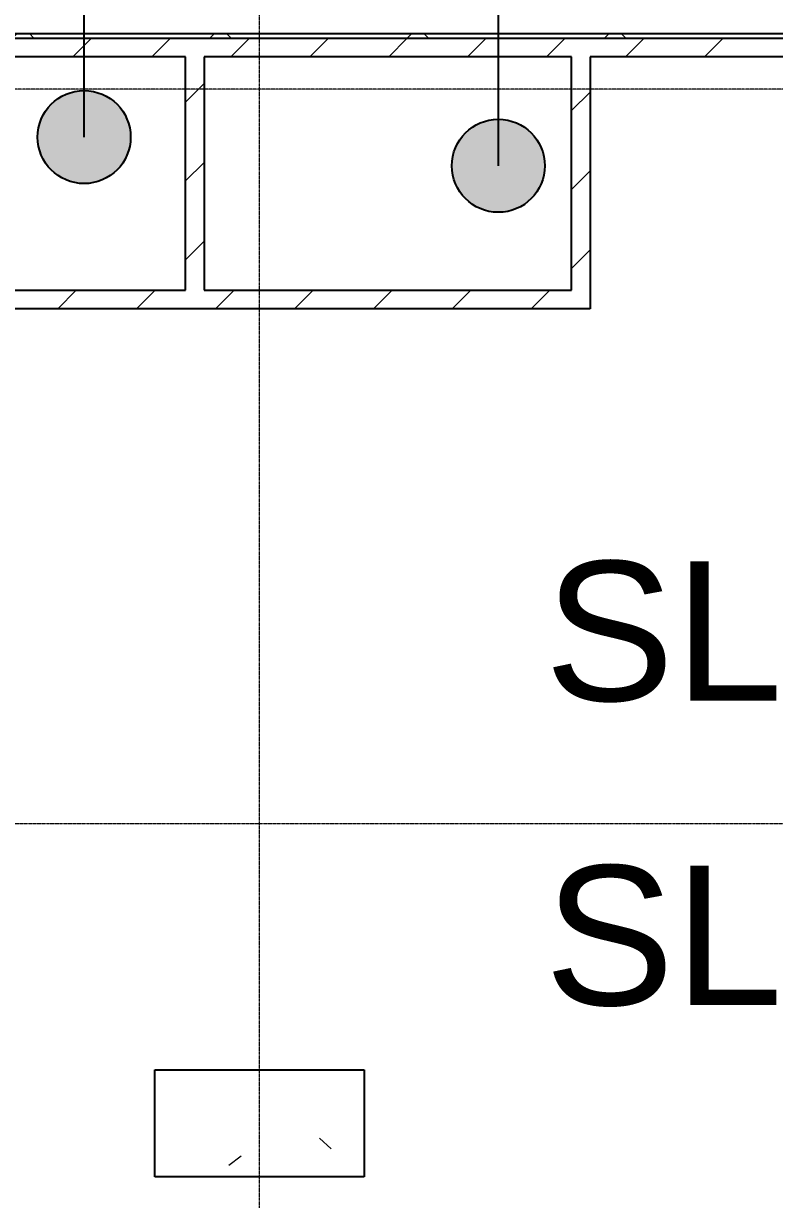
# Model space of a CAD drawing. Header units: millimetres. Extents: x -962357 to -591933, y -35273 to 59420.
# Drawn here: x -678817 to -670744, y -8359 to 4287 of the extents above; entities that cross this region are included whole.
import ezdxf

# ---------------------------------------------------------------- set-up
doc = ezdxf.new("R2010")
doc.units = ezdxf.units.MM
doc.linetypes.add('DPA_Grid _ Level 100', pattern=[10, 5.5, -1.6, 1.3, -1.6])
for name, color, linetype, lineweight in [('A-COLS', 5, 'Continuous', 25), ('A-COLS-E', 1, 'Continuous', 9), ('A-GLAZ-CURT', 2, 'Continuous', 9), ('A-ROOM-IDEN', 3, 'Continuous', 25), ('A-WALL', 5, 'Continuous', 9), ('A-WALL-FNSH', 2, 'Continuous', 9), ('A-WALL-PATT', 1, 'Continuous', 9), ('G-ANNO-TEXT', 3, 'Continuous', 9), ('S-GRID', 251, 'Continuous', 9)]:
    doc.layers.add(name, color=color, linetype=linetype, lineweight=lineweight)
doc.layers.add('A11_ALU.SOLID SHEET', color=2, linetype='Continuous')
doc.styles.add('Arial_1', font='arial.ttf', dxfattribs={"height": 1500})
pattern_1 = [(45, (2.4, 1), (-424.26407, 424.26407), [])]

# ---------------------------------------------------------------- blocks, each defined once
blk = doc.blocks.new('PPLS-PP19_Custom Tile Pattern - Custom Tile Pattern-V70-4130-01 MULTI-PURPOSE LEVEL - REFLECTED CEILING PLAN')
at = {"layer": 'A-GLAZ-CURT'}
for p, q in [((-300, 0), (300, 0)), ((300, 0), (-300, 0)), ((-134, 0), (-140, 0)), ((230, 0), (300, 0)), ((-300, -50), (300, -50)), ((300, -50), (-300, -50))]:
    blk.add_line(p, q, dxfattribs=at)
at = {"layer": 'A-GLAZ-CURT', "flags": 128}
for points in [[(-300, 0), (-292, 0), (-283, 0), (-275, 0), (-267, 0), (-259, 0), (-252, 0), (-244, 0), (-237, 0), (-229, 0), (-222, 0), (-215, 0), (-208, 0), (-201, 0), (-194, 0), (-188, 0), (-181, 0)], [(-190, 0), (-196, 0), (-203, 0), (-209, 0), (-216, 0), (-223, 0), (-230, 0), (-237, 0), (-244, 0), (-252, 0), (-260, 0), (-268, 0), (-275, 0), (-284, 0), (-292, 0), (-300, 0)], [(-149, 0), (-142, 0), (-133, 0), (-126, 0)]]:
    blk.add_lwpolyline(points, dxfattribs=at)
at = {"layer": 'A-GLAZ-CURT'}
for points, knots in [([(-300, 0), (-285, 0), (-237, 0), (-176, 0), (-138, 0), (-125, 0)], [-5323.127839, -5323.127839, -5323.127839, -5323.127839, -4502.809032, -2700.551212, -1108.984966, -1108.984966, -1108.984966, -1108.984966]), ([(-159, 0), (-160, 0), (-163, 0), (-174, 0), (-186, 0), (-210, 0), (-232, 0), (-249, 0), (-254, 0), (-254, 0)], [-2257.973564, -2257.973564, -2257.973564, -2257.973564, -2237.412286, -2029.680487, -1755.085331, -1400.429864, -858.079193, -543.655514, -531.287897, -531.287897, -531.287897, -531.287897]), ([(-143, 0), (-145, 0), (-150, 0), (-162, 0), (-178, 0), (-199, 0), (-215, 0), (-225, 0), (-227, 0)], [-2390.191866, -2390.191866, -2390.191866, -2390.191866, -2308.929706, -2113.765672, -1763.376603, -1422.553702, -978.033455, -910.549282, -910.549282, -910.549282, -910.549282]), ([(-128, 0), (-131, 0), (-137, 0), (-144, 0), (-147, 0)], [-5691.037617, -5691.037617, -5691.037617, -5691.037617, -5508.838257, -5319.88299, -5319.88299, -5319.88299, -5319.88299]), ([(-66, 0), (-70, 0), (-84, 0), (-111, 0), (-129, 0), (-142, 0), (-144, 0)], [-7788.403577, -7788.403577, -7788.403577, -7788.403577, -7508.296369, -7004.680444, -6449.282163, -6393.465623, -6393.465623, -6393.465623, -6393.465623]), ([(-118, 0), (-119, 0), (-122, 0), (-125, 0), (-127, 0), (-127, 0)], [-164.249813, -164.249813, -164.249813, -164.249813, -98.539552, -24.539552, 0, 0, 0, 0]), ([(-126, 0), (-125, 0), (-120, 0), (-107, 0), (-90, 0), (-75, 0), (-68, 0), (-65, 0), (-64, 0)], [-4082.700899, -4082.700899, -4082.700899, -4082.700899, -4054.690705, -3793.097032, -3402.597032, -3144.956779, -3050.982048, -2969.237017, -2969.237017, -2969.237017, -2969.237017]), ([(-126, 0), (-122, 0), (-109, 0), (-91, 0), (-77, 0), (-72, 0)], [-5231.017328, -5231.017328, -5231.017328, -5231.017328, -4994.692869, -4542.524482, -4234.633075, -4234.633075, -4234.633075, -4234.633075]), ([(-115, 0), (-108, 0), (-99, 0), (-91, 0), (-91, 0)], [-6773.888853, -6773.888853, -6773.888853, -6773.888853, -6236.997189, -6184.855039, -6184.855039, -6184.855039, -6184.855039]), ([(-59, 0), (-60, 0), (-66, 0), (-81, 0), (-99, 0), (-111, 0), (-113, 0)], [-1113.463882, -1113.463882, -1113.463882, -1113.463882, -1060.00838, -740.068933, -229.489605, -123.718209, -123.718209, -123.718209, -123.718209]), ([(-39, 0), (-40, 0), (-45, 0), (-56, 0), (-76, 0), (-92, 0), (-103, 0), (-106, 0)], [-1826.829157, -1826.829157, -1826.829157, -1826.829157, -1792.521578, -1466.981642, -1208.454564, -789.402658, -608.943052, -608.943052, -608.943052, -608.943052]), ([(-96, 0), (-96, 0), (-91, 0), (-71, 0), (-43, 0), (-15, 0), (-4, 0), (-1, 0)], [-5115.12164, -5115.12164, -5115.12164, -5115.12164, -5103.229623, -4799.173296, -4065.652676, -3589.737505, -3410.081093, -3410.081093, -3410.081093, -3410.081093]), ([(-68, 0), (-73, 0), (-81, 0), (-89, 0), (-92, 0)], [-2627.997013, -2627.997013, -2627.997013, -2627.997013, -2193.204658, -1970.99776, -1970.99776, -1970.99776, -1970.99776]), ([(-80, 0), (-79, 0), (-75, 0), (-71, 0), (-67, 0)], [-1286.743147, -1286.743147, -1286.743147, -1286.743147, -1274.333717, -1073.56893, -1073.56893, -1073.56893, -1073.56893]), ([(-29, 0), (-34, 0), (-44, 0), (-56, 0), (-63, 0), (-65, 0)], [-2680.714891, -2680.714891, -2680.714891, -2680.714891, -2413.671296, -2161.752162, -2037.343317, -2037.343317, -2037.343317, -2037.343317]), ([(31, 0), (26, 0), (12, 0), (-17, 0), (-42, 0), (-56, 0), (-58, 0)], [-4496.803627, -4496.803627, -4496.803627, -4496.803627, -4222.080604, -3745.412743, -2981.410125, -2831.320802, -2831.320802, -2831.320802, -2831.320802]), ([(-50, 0), (-48, 0), (-45, 0), (-43, 0), (-42, 0)], [-4417.7536, -4417.7536, -4417.7536, -4417.7536, -4321.566175, -4270.495146, -4270.495146, -4270.495146, -4270.495146]), ([(71, 0), (71, 0), (65, 0), (54, 0), (37, 0), (24, 0), (13, 0), (-3, 0), (-21, 0), (-33, 0), (-42, 0), (-47, 0), (-48, 0)], [-2966.590051, -2966.590051, -2966.590051, -2966.590051, -2950.589685, -2634.532728, -2313.748533, -2106.613311, -1925.670641, -1617.263037, -1290.787923, -1039.307308, -819.71621, -773.893057, -773.893057, -773.893057, -773.893057]), ([(-46, 0), (-43, 0), (-38, 0), (-34, 0), (-32, 0)], [-3487.344885, -3487.344885, -3487.344885, -3487.344885, -3315.260113, -3238.248822, -3238.248822, -3238.248822, -3238.248822]), ([(-31, 0), (-28, 0), (-17, 0), (9, 0), (43, 0), (68, 0), (78, 0), (79, 0)], [-6062.162279, -6062.162279, -6062.162279, -6062.162279, -5862.463379, -5340.621928, -4573.028122, -4094.177415, -3998.447461, -3998.447461, -3998.447461, -3998.447461]), ([(3, 0), (-5, 0), (-15, 0), (-29, 0), (-31, 0)], [-9880.810509, -9880.810509, -9880.810509, -9880.810509, -9424.652049, -9299.586361, -9299.586361, -9299.586361, -9299.586361]), ([(-29, 0), (-29, 0), (-27, 0), (-24, 0), (-23, 0)], [-166.548282, -166.548282, -166.548282, -166.548282, -102.06493, 0, 0, 0, 0]), ([(-23, 0), (-20, 0), (-17, 0), (-13, 0), (-11, 0), (-10, 0)], [-56468.192263, -56468.192263, -56468.192263, -56468.192263, -56344.022017, -56303.229861, -56238.992205, -56238.992205, -56238.992205, -56238.992205]), ([(-21, 0), (-19, 0), (-12, 0), (-1, 0), (4, 0)], [-2989.152759, -2989.152759, -2989.152759, -2989.152759, -2864.387349, -2490.960632, -2490.960632, -2490.960632, -2490.960632]), ([(1, 0), (-2, 0), (-7, 0), (-11, 0), (-12, 0)], [-2679.34943, -2679.34943, -2679.34943, -2679.34943, -2518.50168, -2435.772209, -2435.772209, -2435.772209, -2435.772209]), ([(-3, 0), (-1, 0), (14, 0), (43, 0), (89, 0), (121, 0), (138, 0), (139, 0)], [-439.821474, -439.821474, -439.821474, -439.821474, -429.606584, -390.253598, -346.313304, -291.370682, -290.5735, -290.5735, -290.5735, -290.5735]), ([(3, 0), (5, 0), (8, 0), (16, 0), (23, 0), (24, 0)], [-211.182196, -211.182196, -211.182196, -211.182196, -206.416616, -198.214427, -187.717507, -187.717507, -187.717507, -187.717507]), ([(103, 0), (101, 0), (86, 0), (63, 0), (37, 0), (25, 0), (21, 0)], [-375.435014, -375.435014, -375.435014, -375.435014, -369.147452, -330.153101, -307.516438, -289.397823, -289.397823, -289.397823, -289.397823]), ([(22, 0), (22, 0), (25, 0), (31, 0), (39, 0), (48, 0), (53, 0), (54, 0)], [-1992.768506, -1992.768506, -1992.768506, -1992.768506, -1956.422387, -1818.904206, -1645.594513, -1443.202566, -1370.028348, -1370.028348, -1370.028348, -1370.028348]), ([(136, 0), (122, 0), (87, 0), (51, 0), (31, 0)], [-106.750556, -106.750556, -106.750556, -106.750556, -59.610984, 0, 0, 0, 0]), ([(36, 0), (38, 0), (47, 0), (53, 0), (56, 0)], [-314.598523, -314.598523, -314.598523, -314.598523, -305.899624, -292.458861, -292.458861, -292.458861, -292.458861]), ([(100, 0), (90, 0), (75, 0), (58, 0), (47, 0), (42, 0), (38, 0), (37, 0)], [-395.777283, -395.777283, -395.777283, -395.777283, -357.622665, -341.267687, -334.000314, -326.15566, -321.97841, -321.97841, -321.97841, -321.97841]), ([(39, 0), (43, 0), (54, 0), (67, 0), (73, 0)], [-4639.627446, -4639.627446, -4639.627446, -4639.627446, -4353.683244, -3976.823525, -3976.823525, -3976.823525, -3976.823525]), ([(97, 0), (97, 0), (100, 0), (109, 0), (121, 0), (140, 0), (161, 0), (176, 0), (183, 0)], [-2253.533331, -2253.533331, -2253.533331, -2253.533331, -2233.599744, -2052.234781, -1843.028543, -1530.39897, -1095.004608, -662.803921, -662.803921, -662.803921, -662.803921]), ([(131, 0), (133, 0), (139, 0), (148, 0), (153, 0)], [-625.910216, -625.910216, -625.910216, -625.910216, -618.981161, -603.66234, -603.66234, -603.66234, -603.66234]), ([(163, 0), (165, 0), (169, 0), (171, 0), (171, 0)], [-111.264224, -111.264224, -111.264224, -111.264224, -56.742688, -55.632112, -55.632112, -55.632112, -55.632112]), ([(300, 0), (287, 0), (254, 0), (207, 0), (180, 0), (166, 0), (165, 0)], [-285.253232, -285.253232, -285.253232, -285.253232, -244.693688, -187.987675, -143.776725, -138.771843, -138.771843, -138.771843, -138.771843]), ([(172, 0), (176, 0), (189, 0), (194, 0), (196, 0)], [-7971.819559, -7971.819559, -7971.819559, -7971.819559, -7784.112253, -7707.76565, -7707.76565, -7707.76565, -7707.76565]), ([(186, 0), (187, 0), (193, 0), (209, 0), (219, 0), (230, 0)], [-46.257281, -46.257281, -46.257281, -46.257281, -41.623857, -24.459831, 0, 0, 0, 0]), ([(220, 0), (225, 0), (244, 0), (265, 0), (276, 0), (279, 0)], [-6915.603924, -6915.603924, -6915.603924, -6915.603924, -6582.165592, -6068.460911, -5859.388289, -5859.388289, -5859.388289, -5859.388289]), ([(286, 0), (287, 0), (288, 0), (294, 0), (298, 0), (300, 0)], [-4011.010929, -4011.010929, -4011.010929, -4011.010929, -3959.664717, -3862.421465, -3746.95702, -3746.95702, -3746.95702, -3746.95702])]:
    blk.add_open_spline(points, degree=3, knots=knots, dxfattribs=at)
for points in [[(-123, 0), (-125, 0), (-130, 0), (-134, 0)], [(-109, 0), (-104, 0), (-99, 0), (-91, 0)], [(68, 0), (72, 0), (76, 0), (80, 0)]]:
    blk.add_open_spline(points, degree=3, dxfattribs=at)
blk = doc.blocks.new('PPLS-PP19_Custom Tile Pattern - Custom Tile Pattern-V113-4130-01 MULTI-PURPOSE LEVEL - REFLECTED CEILING PLAN')
at = {"layer": 'A-GLAZ-CURT'}
for p, q in [((-300, 0), (300, 0)), ((300, 0), (-300, 0)), ((-134, 0), (-140, 0)), ((230, 0), (300, 0)), ((-300, -50), (300, -50)), ((300, -50), (-300, -50))]:
    blk.add_line(p, q, dxfattribs=at)
at = {"layer": 'A-GLAZ-CURT', "flags": 128}
for points in [[(-300, 0), (-292, 0), (-283, 0), (-275, 0), (-267, 0), (-259, 0), (-252, 0), (-244, 0), (-237, 0), (-229, 0), (-222, 0), (-215, 0), (-208, 0), (-201, 0), (-194, 0), (-188, 0), (-181, 0)], [(-190, 0), (-196, 0), (-203, 0), (-209, 0), (-216, 0), (-223, 0), (-230, 0), (-237, 0), (-244, 0), (-252, 0), (-260, 0), (-268, 0), (-275, 0), (-284, 0), (-292, 0), (-300, 0)], [(-149, 0), (-142, 0), (-133, 0), (-126, 0)]]:
    blk.add_lwpolyline(points, dxfattribs=at)
at = {"layer": 'A-GLAZ-CURT'}
for points, knots in [([(-300, 0), (-285, 0), (-237, 0), (-176, 0), (-138, 0), (-125, 0)], [-5323.127839, -5323.127839, -5323.127839, -5323.127839, -4502.809032, -2700.551212, -1108.984966, -1108.984966, -1108.984966, -1108.984966]), ([(-159, 0), (-160, 0), (-163, 0), (-174, 0), (-186, 0), (-210, 0), (-232, 0), (-249, 0), (-254, 0), (-254, 0)], [-2257.973564, -2257.973564, -2257.973564, -2257.973564, -2237.412286, -2029.680487, -1755.085331, -1400.429864, -858.079193, -543.655514, -531.287897, -531.287897, -531.287897, -531.287897]), ([(-143, 0), (-145, 0), (-150, 0), (-162, 0), (-178, 0), (-199, 0), (-215, 0), (-225, 0), (-227, 0)], [-2390.191866, -2390.191866, -2390.191866, -2390.191866, -2308.929706, -2113.765672, -1763.376603, -1422.553702, -978.033455, -910.549282, -910.549282, -910.549282, -910.549282]), ([(-128, 0), (-131, 0), (-137, 0), (-144, 0), (-147, 0)], [-5691.037617, -5691.037617, -5691.037617, -5691.037617, -5508.838257, -5319.88299, -5319.88299, -5319.88299, -5319.88299]), ([(-66, 0), (-70, 0), (-84, 0), (-111, 0), (-129, 0), (-142, 0), (-144, 0)], [-7788.403577, -7788.403577, -7788.403577, -7788.403577, -7508.296369, -7004.680444, -6449.282163, -6393.465623, -6393.465623, -6393.465623, -6393.465623]), ([(-118, 0), (-119, 0), (-122, 0), (-125, 0), (-127, 0), (-127, 0)], [-164.249813, -164.249813, -164.249813, -164.249813, -98.539552, -24.539552, 0, 0, 0, 0]), ([(-126, 0), (-125, 0), (-120, 0), (-107, 0), (-90, 0), (-75, 0), (-68, 0), (-65, 0), (-64, 0)], [-4082.700899, -4082.700899, -4082.700899, -4082.700899, -4054.690705, -3793.097032, -3402.597032, -3144.956779, -3050.982048, -2969.237017, -2969.237017, -2969.237017, -2969.237017]), ([(-126, 0), (-122, 0), (-109, 0), (-91, 0), (-77, 0), (-72, 0)], [-5231.017328, -5231.017328, -5231.017328, -5231.017328, -4994.692869, -4542.524482, -4234.633075, -4234.633075, -4234.633075, -4234.633075]), ([(-115, 0), (-108, 0), (-99, 0), (-91, 0), (-91, 0)], [-6773.888853, -6773.888853, -6773.888853, -6773.888853, -6236.997189, -6184.855039, -6184.855039, -6184.855039, -6184.855039]), ([(-59, 0), (-60, 0), (-66, 0), (-81, 0), (-99, 0), (-111, 0), (-113, 0)], [-1113.463882, -1113.463882, -1113.463882, -1113.463882, -1060.00838, -740.068933, -229.489605, -123.718209, -123.718209, -123.718209, -123.718209]), ([(-39, 0), (-40, 0), (-45, 0), (-56, 0), (-76, 0), (-92, 0), (-103, 0), (-106, 0)], [-1826.829157, -1826.829157, -1826.829157, -1826.829157, -1792.521578, -1466.981642, -1208.454564, -789.402658, -608.943052, -608.943052, -608.943052, -608.943052]), ([(-96, 0), (-96, 0), (-91, 0), (-71, 0), (-43, 0), (-15, 0), (-4, 0), (-1, 0)], [-5115.12164, -5115.12164, -5115.12164, -5115.12164, -5103.229623, -4799.173296, -4065.652676, -3589.737505, -3410.081093, -3410.081093, -3410.081093, -3410.081093]), ([(-68, 0), (-73, 0), (-81, 0), (-89, 0), (-92, 0)], [-2627.997013, -2627.997013, -2627.997013, -2627.997013, -2193.204658, -1970.99776, -1970.99776, -1970.99776, -1970.99776]), ([(-80, 0), (-79, 0), (-75, 0), (-71, 0), (-67, 0)], [-1286.743147, -1286.743147, -1286.743147, -1286.743147, -1274.333717, -1073.56893, -1073.56893, -1073.56893, -1073.56893]), ([(-29, 0), (-34, 0), (-44, 0), (-56, 0), (-63, 0), (-65, 0)], [-2680.714891, -2680.714891, -2680.714891, -2680.714891, -2413.671296, -2161.752162, -2037.343317, -2037.343317, -2037.343317, -2037.343317]), ([(31, 0), (26, 0), (12, 0), (-17, 0), (-42, 0), (-56, 0), (-58, 0)], [-4496.803627, -4496.803627, -4496.803627, -4496.803627, -4222.080604, -3745.412743, -2981.410125, -2831.320802, -2831.320802, -2831.320802, -2831.320802]), ([(-50, 0), (-48, 0), (-45, 0), (-43, 0), (-42, 0)], [-4417.7536, -4417.7536, -4417.7536, -4417.7536, -4321.566175, -4270.495146, -4270.495146, -4270.495146, -4270.495146]), ([(71, 0), (71, 0), (65, 0), (54, 0), (37, 0), (24, 0), (13, 0), (-3, 0), (-21, 0), (-33, 0), (-42, 0), (-47, 0), (-48, 0)], [-2966.590051, -2966.590051, -2966.590051, -2966.590051, -2950.589685, -2634.532728, -2313.748533, -2106.613311, -1925.670641, -1617.263037, -1290.787923, -1039.307308, -819.71621, -773.893057, -773.893057, -773.893057, -773.893057]), ([(-46, 0), (-43, 0), (-38, 0), (-34, 0), (-32, 0)], [-3487.344885, -3487.344885, -3487.344885, -3487.344885, -3315.260113, -3238.248822, -3238.248822, -3238.248822, -3238.248822]), ([(-31, 0), (-28, 0), (-17, 0), (9, 0), (43, 0), (65, 0), (73, 0)], [-6062.162279, -6062.162279, -6062.162279, -6062.162279, -5862.463379, -5340.621928, -4573.028122, -4127.429637, -4127.429637, -4127.429637, -4127.429637]), ([(3, 0), (-5, 0), (-15, 0), (-29, 0), (-31, 0)], [-9880.810509, -9880.810509, -9880.810509, -9880.810509, -9424.652049, -9299.586361, -9299.586361, -9299.586361, -9299.586361]), ([(-29, 0), (-29, 0), (-27, 0), (-24, 0), (-23, 0)], [-166.548282, -166.548282, -166.548282, -166.548282, -102.06493, 0, 0, 0, 0]), ([(-23, 0), (-20, 0), (-17, 0), (-13, 0), (-11, 0), (-10, 0)], [-56468.192263, -56468.192263, -56468.192263, -56468.192263, -56344.022017, -56303.229861, -56238.992205, -56238.992205, -56238.992205, -56238.992205]), ([(-21, 0), (-19, 0), (-12, 0), (-1, 0), (4, 0)], [-2989.152759, -2989.152759, -2989.152759, -2989.152759, -2864.387349, -2490.960632, -2490.960632, -2490.960632, -2490.960632]), ([(1, 0), (-2, 0), (-7, 0), (-11, 0), (-12, 0)], [-2679.34943, -2679.34943, -2679.34943, -2679.34943, -2518.50168, -2435.772209, -2435.772209, -2435.772209, -2435.772209]), ([(-3, 0), (-1, 0), (14, 0), (38, 0), (60, 0), (70, 0)], [-439.821474, -439.821474, -439.821474, -439.821474, -429.606584, -390.253598, -361.643964, -361.643964, -361.643964, -361.643964]), ([(3, 0), (5, 0), (8, 0), (16, 0), (23, 0), (24, 0)], [-211.182196, -211.182196, -211.182196, -211.182196, -206.416616, -198.214427, -187.717507, -187.717507, -187.717507, -187.717507]), ([(72, 0), (67, 0), (55, 0), (37, 0), (25, 0), (21, 0)], [-344.148763, -344.148763, -344.148763, -344.148763, -330.153101, -307.516438, -289.397823, -289.397823, -289.397823, -289.397823]), ([(22, 0), (22, 0), (25, 0), (31, 0), (39, 0), (48, 0), (53, 0), (54, 0)], [-1992.768506, -1992.768506, -1992.768506, -1992.768506, -1956.422387, -1818.904206, -1645.594513, -1443.202566, -1370.028348, -1370.028348, -1370.028348, -1370.028348]), ([(136, 0), (122, 0), (87, 0), (51, 0), (31, 0)], [-106.750556, -106.750556, -106.750556, -106.750556, -59.610984, 0, 0, 0, 0]), ([(36, 0), (38, 0), (47, 0), (53, 0), (56, 0)], [-314.598523, -314.598523, -314.598523, -314.598523, -305.899624, -292.458861, -292.458861, -292.458861, -292.458861]), ([(70, 0), (70, 0), (65, 0), (58, 0), (47, 0), (42, 0), (38, 0), (37, 0)], [-358.877847, -358.877847, -358.877847, -358.877847, -357.622665, -341.267687, -334.000314, -326.15566, -321.97841, -321.97841, -321.97841, -321.97841]), ([(39, 0), (43, 0), (54, 0), (67, 0), (73, 0)], [-4639.627446, -4639.627446, -4639.627446, -4639.627446, -4353.683244, -3976.823525, -3976.823525, -3976.823525, -3976.823525]), ([(77, 0), (79, 0), (100, 0), (121, 0), (138, 0), (139, 0)], [-354.536918, -354.536918, -354.536918, -354.536918, -346.313304, -291.370682, -290.5735, -290.5735, -290.5735, -290.5735]), ([(103, 0), (101, 0), (93, 0), (86, 0), (80, 0)], [-375.435014, -375.435014, -375.435014, -375.435014, -369.147452, -351.970326, -351.970326, -351.970326, -351.970326]), ([(97, 0), (97, 0), (100, 0), (109, 0), (121, 0), (140, 0), (161, 0), (176, 0), (183, 0)], [-2253.533331, -2253.533331, -2253.533331, -2253.533331, -2233.599744, -2052.234781, -1843.028543, -1530.39897, -1095.004608, -662.803921, -662.803921, -662.803921, -662.803921]), ([(131, 0), (133, 0), (139, 0), (148, 0), (153, 0)], [-625.910216, -625.910216, -625.910216, -625.910216, -618.981161, -603.66234, -603.66234, -603.66234, -603.66234]), ([(163, 0), (165, 0), (169, 0), (171, 0), (171, 0)], [-111.264224, -111.264224, -111.264224, -111.264224, -56.742688, -55.632112, -55.632112, -55.632112, -55.632112]), ([(300, 0), (287, 0), (254, 0), (207, 0), (180, 0), (166, 0), (165, 0)], [-285.253232, -285.253232, -285.253232, -285.253232, -244.693688, -187.987675, -143.776725, -138.771843, -138.771843, -138.771843, -138.771843]), ([(172, 0), (176, 0), (189, 0), (194, 0), (196, 0)], [-7971.819559, -7971.819559, -7971.819559, -7971.819559, -7784.112253, -7707.76565, -7707.76565, -7707.76565, -7707.76565]), ([(186, 0), (187, 0), (193, 0), (209, 0), (219, 0), (230, 0)], [-46.257281, -46.257281, -46.257281, -46.257281, -41.623857, -24.459831, 0, 0, 0, 0]), ([(220, 0), (225, 0), (244, 0), (265, 0), (276, 0), (279, 0)], [-6915.603924, -6915.603924, -6915.603924, -6915.603924, -6582.165592, -6068.460911, -5859.388289, -5859.388289, -5859.388289, -5859.388289]), ([(286, 0), (287, 0), (288, 0), (294, 0), (298, 0), (300, 0)], [-4011.010929, -4011.010929, -4011.010929, -4011.010929, -3959.664717, -3862.421465, -3746.95702, -3746.95702, -3746.95702, -3746.95702])]:
    blk.add_open_spline(points, degree=3, knots=knots, dxfattribs=at)
for points in [[(-123, 0), (-125, 0), (-130, 0), (-134, 0)], [(-109, 0), (-104, 0), (-99, 0), (-91, 0)], [(68, 0), (70, 0), (72, 0), (74, 0)], [(100, 0), (93, 0), (85, 0), (76, 0)]]:
    blk.add_open_spline(points, degree=3, dxfattribs=at)
blk = doc.blocks.new('PPLS-PP19_Custom Tile Pattern - Custom Tile Pattern-V114-4130-01 MULTI-PURPOSE LEVEL - REFLECTED CEILING PLAN')
at = {"layer": 'A-GLAZ-CURT'}
for p, q in [((-300, 0), (300, 0)), ((300, 0), (-300, 0)), ((-134, 0), (-140, 0)), ((230, 0), (300, 0)), ((-300, -50), (300, -50)), ((300, -50), (-300, -50))]:
    blk.add_line(p, q, dxfattribs=at)
at = {"layer": 'A-GLAZ-CURT', "flags": 128}
for points in [[(-300, 0), (-292, 0), (-283, 0), (-275, 0), (-267, 0), (-259, 0), (-252, 0), (-244, 0), (-237, 0), (-229, 0), (-222, 0), (-215, 0), (-208, 0), (-201, 0), (-194, 0), (-188, 0), (-181, 0)], [(-190, 0), (-196, 0), (-203, 0), (-209, 0), (-216, 0), (-223, 0), (-230, 0), (-237, 0), (-244, 0), (-252, 0), (-260, 0), (-268, 0), (-275, 0), (-284, 0), (-292, 0), (-300, 0)], [(-149, 0), (-142, 0), (-133, 0), (-126, 0)]]:
    blk.add_lwpolyline(points, dxfattribs=at)
at = {"layer": 'A-GLAZ-CURT'}
for points, knots in [([(-300, 0), (-285, 0), (-237, 0), (-176, 0), (-138, 0), (-125, 0)], [-5323.127839, -5323.127839, -5323.127839, -5323.127839, -4502.809032, -2700.551212, -1108.984966, -1108.984966, -1108.984966, -1108.984966]), ([(-159, 0), (-160, 0), (-163, 0), (-174, 0), (-186, 0), (-210, 0), (-232, 0), (-249, 0), (-254, 0), (-254, 0)], [-2257.973564, -2257.973564, -2257.973564, -2257.973564, -2237.412286, -2029.680487, -1755.085331, -1400.429864, -858.079193, -543.655514, -531.287897, -531.287897, -531.287897, -531.287897]), ([(-143, 0), (-145, 0), (-150, 0), (-162, 0), (-178, 0), (-199, 0), (-215, 0), (-225, 0), (-227, 0)], [-2390.191866, -2390.191866, -2390.191866, -2390.191866, -2308.929706, -2113.765672, -1763.376603, -1422.553702, -978.033455, -910.549282, -910.549282, -910.549282, -910.549282]), ([(-128, 0), (-131, 0), (-137, 0), (-144, 0), (-147, 0)], [-5691.037617, -5691.037617, -5691.037617, -5691.037617, -5508.838257, -5319.88299, -5319.88299, -5319.88299, -5319.88299]), ([(-66, 0), (-70, 0), (-84, 0), (-111, 0), (-129, 0), (-142, 0), (-144, 0)], [-7788.403577, -7788.403577, -7788.403577, -7788.403577, -7508.296369, -7004.680444, -6449.282163, -6393.465623, -6393.465623, -6393.465623, -6393.465623]), ([(-118, 0), (-119, 0), (-122, 0), (-125, 0), (-127, 0), (-127, 0)], [-164.249813, -164.249813, -164.249813, -164.249813, -98.539552, -24.539552, 0, 0, 0, 0]), ([(-126, 0), (-125, 0), (-120, 0), (-107, 0), (-90, 0), (-75, 0), (-68, 0), (-65, 0), (-64, 0)], [-4082.700899, -4082.700899, -4082.700899, -4082.700899, -4054.690705, -3793.097032, -3402.597032, -3144.956779, -3050.982048, -2969.237017, -2969.237017, -2969.237017, -2969.237017]), ([(-126, 0), (-122, 0), (-109, 0), (-91, 0), (-77, 0), (-72, 0)], [-5231.017328, -5231.017328, -5231.017328, -5231.017328, -4994.692869, -4542.524482, -4234.633075, -4234.633075, -4234.633075, -4234.633075]), ([(-115, 0), (-108, 0), (-99, 0), (-91, 0), (-91, 0)], [-6773.888853, -6773.888853, -6773.888853, -6773.888853, -6236.997189, -6184.855039, -6184.855039, -6184.855039, -6184.855039]), ([(-59, 0), (-60, 0), (-66, 0), (-81, 0), (-99, 0), (-111, 0), (-113, 0)], [-1113.463882, -1113.463882, -1113.463882, -1113.463882, -1060.00838, -740.068933, -229.489605, -123.718209, -123.718209, -123.718209, -123.718209]), ([(-39, 0), (-40, 0), (-45, 0), (-56, 0), (-76, 0), (-92, 0), (-103, 0), (-106, 0)], [-1826.829157, -1826.829157, -1826.829157, -1826.829157, -1792.521578, -1466.981642, -1208.454564, -789.402658, -608.943052, -608.943052, -608.943052, -608.943052]), ([(-96, 0), (-96, 0), (-91, 0), (-71, 0), (-48, 0), (-31, 0), (-28, 0)], [-5115.12164, -5115.12164, -5115.12164, -5115.12164, -5103.229623, -4799.173296, -4065.652676, -3897.235535, -3897.235535, -3897.235535, -3897.235535]), ([(-68, 0), (-73, 0), (-81, 0), (-89, 0), (-92, 0)], [-2627.997013, -2627.997013, -2627.997013, -2627.997013, -2193.204658, -1970.99776, -1970.99776, -1970.99776, -1970.99776]), ([(-80, 0), (-79, 0), (-75, 0), (-71, 0), (-67, 0)], [-1286.743147, -1286.743147, -1286.743147, -1286.743147, -1274.333717, -1073.56893, -1073.56893, -1073.56893, -1073.56893]), ([(-29, 0), (-34, 0), (-44, 0), (-56, 0), (-63, 0), (-65, 0)], [-2680.714891, -2680.714891, -2680.714891, -2680.714891, -2413.671296, -2161.752162, -2037.343317, -2037.343317, -2037.343317, -2037.343317]), ([(-25, 0), (-34, 0), (-46, 0), (-56, 0), (-58, 0)], [-3497.513932, -3497.513932, -3497.513932, -3497.513932, -2981.410125, -2831.320802, -2831.320802, -2831.320802, -2831.320802]), ([(-50, 0), (-48, 0), (-45, 0), (-43, 0), (-42, 0)], [-4417.7536, -4417.7536, -4417.7536, -4417.7536, -4321.566175, -4270.495146, -4270.495146, -4270.495146, -4270.495146]), ([(-28, 0), (-30, 0), (-35, 0), (-42, 0), (-47, 0), (-48, 0)], [-1160.839585, -1160.839585, -1160.839585, -1160.839585, -1039.307308, -819.71621, -773.893057, -773.893057, -773.893057, -773.893057]), ([(-46, 0), (-43, 0), (-38, 0), (-34, 0), (-32, 0)], [-3487.344885, -3487.344885, -3487.344885, -3487.344885, -3315.260113, -3238.248822, -3238.248822, -3238.248822, -3238.248822]), ([(-29, 0), (-29, 0), (-27, 0), (-25, 0), (-23, 0)], [-166.548282, -166.548282, -166.548282, -166.548282, -102.06493, -11.504521, -11.504521, -11.504521, -11.504521]), ([(31, 0), (26, 0), (12, 0), (-6, 0), (-19, 0), (-23, 0)], [-4496.803627, -4496.803627, -4496.803627, -4496.803627, -4222.080604, -3745.412743, -3533.873639, -3533.873639, -3533.873639, -3533.873639]), ([(-23, 0), (-20, 0), (-17, 0), (-13, 0), (-11, 0), (-10, 0)], [-56468.192263, -56468.192263, -56468.192263, -56468.192263, -56344.022017, -56303.229861, -56238.992205, -56238.992205, -56238.992205, -56238.992205]), ([(71, 0), (71, 0), (65, 0), (54, 0), (37, 0), (24, 0), (13, 0), (-3, 0), (-16, 0), (-21, 0)], [-2966.590051, -2966.590051, -2966.590051, -2966.590051, -2950.589685, -2634.532728, -2313.748533, -2106.613311, -1925.670641, -1617.263037, -1290.787923, -1290.787923, -1290.787923, -1290.787923]), ([(-21, 0), (-19, 0), (-12, 0), (-1, 0), (4, 0)], [-2989.152759, -2989.152759, -2989.152759, -2989.152759, -2864.387349, -2490.960632, -2490.960632, -2490.960632, -2490.960632]), ([(-21, 0), (-17, 0), (-10, 0), (-4, 0), (-1, 0)], [-3775.446925, -3775.446925, -3775.446925, -3775.446925, -3589.737505, -3410.081093, -3410.081093, -3410.081093, -3410.081093]), ([(-19, 0), (-11, 0), (10, 0), (43, 0), (68, 0), (78, 0), (79, 0)], [-5804.197927, -5804.197927, -5804.197927, -5804.197927, -5340.621928, -4573.028122, -4094.177415, -3998.447461, -3998.447461, -3998.447461, -3998.447461]), ([(1, 0), (-2, 0), (-7, 0), (-11, 0), (-12, 0)], [-2679.34943, -2679.34943, -2679.34943, -2679.34943, -2518.50168, -2435.772209, -2435.772209, -2435.772209, -2435.772209]), ([(-3, 0), (-1, 0), (14, 0), (43, 0), (89, 0), (121, 0), (138, 0), (139, 0)], [-439.821474, -439.821474, -439.821474, -439.821474, -429.606584, -390.253598, -346.313304, -291.370682, -290.5735, -290.5735, -290.5735, -290.5735]), ([(3, 0), (5, 0), (8, 0), (16, 0), (23, 0), (24, 0)], [-211.182196, -211.182196, -211.182196, -211.182196, -206.416616, -198.214427, -187.717507, -187.717507, -187.717507, -187.717507]), ([(103, 0), (101, 0), (86, 0), (63, 0), (37, 0), (25, 0), (21, 0)], [-375.435014, -375.435014, -375.435014, -375.435014, -369.147452, -330.153101, -307.516438, -289.397823, -289.397823, -289.397823, -289.397823]), ([(22, 0), (22, 0), (25, 0), (31, 0), (39, 0), (48, 0), (53, 0), (54, 0)], [-1992.768506, -1992.768506, -1992.768506, -1992.768506, -1956.422387, -1818.904206, -1645.594513, -1443.202566, -1370.028348, -1370.028348, -1370.028348, -1370.028348]), ([(136, 0), (122, 0), (87, 0), (51, 0), (31, 0)], [-106.750556, -106.750556, -106.750556, -106.750556, -59.610984, 0, 0, 0, 0]), ([(36, 0), (38, 0), (47, 0), (53, 0), (56, 0)], [-314.598523, -314.598523, -314.598523, -314.598523, -305.899624, -292.458861, -292.458861, -292.458861, -292.458861]), ([(100, 0), (90, 0), (75, 0), (58, 0), (47, 0), (42, 0), (38, 0), (37, 0)], [-395.777283, -395.777283, -395.777283, -395.777283, -357.622665, -341.267687, -334.000314, -326.15566, -321.97841, -321.97841, -321.97841, -321.97841]), ([(39, 0), (43, 0), (54, 0), (67, 0), (73, 0)], [-4639.627446, -4639.627446, -4639.627446, -4639.627446, -4353.683244, -3976.823525, -3976.823525, -3976.823525, -3976.823525]), ([(97, 0), (97, 0), (100, 0), (109, 0), (121, 0), (140, 0), (161, 0), (176, 0), (183, 0)], [-2253.533331, -2253.533331, -2253.533331, -2253.533331, -2233.599744, -2052.234781, -1843.028543, -1530.39897, -1095.004608, -662.803921, -662.803921, -662.803921, -662.803921]), ([(131, 0), (133, 0), (139, 0), (148, 0), (153, 0)], [-625.910216, -625.910216, -625.910216, -625.910216, -618.981161, -603.66234, -603.66234, -603.66234, -603.66234]), ([(163, 0), (165, 0), (169, 0), (171, 0), (171, 0)], [-111.264224, -111.264224, -111.264224, -111.264224, -56.742688, -55.632112, -55.632112, -55.632112, -55.632112]), ([(300, 0), (287, 0), (254, 0), (207, 0), (180, 0), (166, 0), (165, 0)], [-285.253232, -285.253232, -285.253232, -285.253232, -244.693688, -187.987675, -143.776725, -138.771843, -138.771843, -138.771843, -138.771843]), ([(172, 0), (176, 0), (189, 0), (194, 0), (196, 0)], [-7971.819559, -7971.819559, -7971.819559, -7971.819559, -7784.112253, -7707.76565, -7707.76565, -7707.76565, -7707.76565]), ([(186, 0), (187, 0), (193, 0), (209, 0), (219, 0), (230, 0)], [-46.257281, -46.257281, -46.257281, -46.257281, -41.623857, -24.459831, 0, 0, 0, 0]), ([(220, 0), (225, 0), (244, 0), (265, 0), (276, 0), (279, 0)], [-6915.603924, -6915.603924, -6915.603924, -6915.603924, -6582.165592, -6068.460911, -5859.388289, -5859.388289, -5859.388289, -5859.388289]), ([(286, 0), (287, 0), (288, 0), (294, 0), (298, 0), (300, 0)], [-4011.010929, -4011.010929, -4011.010929, -4011.010929, -3959.664717, -3862.421465, -3746.95702, -3746.95702, -3746.95702, -3746.95702])]:
    blk.add_open_spline(points, degree=3, knots=knots, dxfattribs=at)
for points in [[(-123, 0), (-125, 0), (-130, 0), (-134, 0)], [(-109, 0), (-104, 0), (-99, 0), (-91, 0)], [(-31, 0), (-29, 0), (-27, 0), (-25, 0)], [(-24, 0), (-26, 0), (-29, 0), (-31, 0)], [(3, 0), (-5, 0), (-13, 0), (-23, 0)], [(68, 0), (72, 0), (76, 0), (80, 0)]]:
    blk.add_open_spline(points, degree=3, dxfattribs=at)
blk = doc.blocks.new('PPLS-PP19_Custom Tile Pattern - Custom Tile Pattern-V115-4130-01 MULTI-PURPOSE LEVEL - REFLECTED CEILING PLAN')
at = {"layer": 'A-GLAZ-CURT'}
for p, q in [((-300, 0), (300, 0)), ((300, 0), (-300, 0)), ((-134, 0), (-140, 0)), ((230, 0), (300, 0)), ((-300, -50), (300, -50)), ((300, -50), (-300, -50))]:
    blk.add_line(p, q, dxfattribs=at)
at = {"layer": 'A-GLAZ-CURT', "flags": 128}
for points in [[(-300, 0), (-292, 0), (-283, 0), (-275, 0), (-267, 0), (-259, 0), (-252, 0), (-244, 0), (-237, 0), (-229, 0), (-222, 0), (-215, 0), (-208, 0), (-201, 0), (-194, 0), (-188, 0), (-181, 0)], [(-190, 0), (-196, 0), (-203, 0), (-209, 0), (-216, 0), (-223, 0), (-230, 0), (-237, 0), (-244, 0), (-252, 0), (-260, 0), (-268, 0), (-275, 0), (-284, 0), (-292, 0), (-300, 0)], [(-149, 0), (-142, 0), (-133, 0), (-126, 0)]]:
    blk.add_lwpolyline(points, dxfattribs=at)
at = {"layer": 'A-GLAZ-CURT'}
for points, knots in [([(-300, 0), (-285, 0), (-237, 0), (-176, 0), (-138, 0), (-125, 0)], [-5323.127839, -5323.127839, -5323.127839, -5323.127839, -4502.809032, -2700.551212, -1108.984966, -1108.984966, -1108.984966, -1108.984966]), ([(-159, 0), (-160, 0), (-163, 0), (-174, 0), (-186, 0), (-210, 0), (-232, 0), (-249, 0), (-254, 0), (-254, 0)], [-2257.973564, -2257.973564, -2257.973564, -2257.973564, -2237.412286, -2029.680487, -1755.085331, -1400.429864, -858.079193, -543.655514, -531.287897, -531.287897, -531.287897, -531.287897]), ([(-143, 0), (-145, 0), (-150, 0), (-162, 0), (-178, 0), (-199, 0), (-215, 0), (-225, 0), (-227, 0)], [-2390.191866, -2390.191866, -2390.191866, -2390.191866, -2308.929706, -2113.765672, -1763.376603, -1422.553702, -978.033455, -910.549282, -910.549282, -910.549282, -910.549282]), ([(-128, 0), (-131, 0), (-137, 0), (-144, 0), (-147, 0)], [-5691.037617, -5691.037617, -5691.037617, -5691.037617, -5508.838257, -5319.88299, -5319.88299, -5319.88299, -5319.88299]), ([(-123, 0), (-128, 0), (-135, 0), (-142, 0), (-144, 0)], [-6742.200112, -6742.200112, -6742.200112, -6742.200112, -6449.282163, -6393.465623, -6393.465623, -6393.465623, -6393.465623]), ([(-121, 0), (-121, 0), (-123, 0), (-125, 0), (-127, 0), (-127, 0)], [-114.243597, -114.243597, -114.243597, -114.243597, -98.539552, -24.539552, 0, 0, 0, 0]), ([(-120, 0), (-118, 0), (-106, 0), (-91, 0), (-77, 0), (-72, 0)], [-5106.469297, -5106.469297, -5106.469297, -5106.469297, -4994.692869, -4542.524482, -4234.633075, -4234.633075, -4234.633075, -4234.633075]), ([(-119, 0), (-116, 0), (-106, 0), (-90, 0), (-75, 0), (-68, 0), (-65, 0), (-64, 0)], [-3958.98269, -3958.98269, -3958.98269, -3958.98269, -3793.097032, -3402.597032, -3144.956779, -3050.982048, -2969.237017, -2969.237017, -2969.237017, -2969.237017]), ([(-66, 0), (-70, 0), (-84, 0), (-103, 0), (-114, 0), (-117, 0)], [-7788.403577, -7788.403577, -7788.403577, -7788.403577, -7508.296369, -7004.680444, -6858.444941, -6858.444941, -6858.444941, -6858.444941]), ([(-115, 0), (-108, 0), (-99, 0), (-91, 0), (-91, 0)], [-6773.888853, -6773.888853, -6773.888853, -6773.888853, -6236.997189, -6184.855039, -6184.855039, -6184.855039, -6184.855039]), ([(-59, 0), (-60, 0), (-66, 0), (-81, 0), (-99, 0), (-111, 0), (-113, 0)], [-1113.463882, -1113.463882, -1113.463882, -1113.463882, -1060.00838, -740.068933, -229.489605, -123.718209, -123.718209, -123.718209, -123.718209]), ([(-39, 0), (-40, 0), (-45, 0), (-56, 0), (-76, 0), (-92, 0), (-103, 0), (-106, 0)], [-1826.829157, -1826.829157, -1826.829157, -1826.829157, -1792.521578, -1466.981642, -1208.454564, -789.402658, -608.943052, -608.943052, -608.943052, -608.943052]), ([(-96, 0), (-96, 0), (-91, 0), (-71, 0), (-43, 0), (-15, 0), (-4, 0), (-1, 0)], [-5115.12164, -5115.12164, -5115.12164, -5115.12164, -5103.229623, -4799.173296, -4065.652676, -3589.737505, -3410.081093, -3410.081093, -3410.081093, -3410.081093]), ([(-68, 0), (-73, 0), (-81, 0), (-89, 0), (-92, 0)], [-2627.997013, -2627.997013, -2627.997013, -2627.997013, -2193.204658, -1970.99776, -1970.99776, -1970.99776, -1970.99776]), ([(-80, 0), (-79, 0), (-75, 0), (-71, 0), (-67, 0)], [-1286.743147, -1286.743147, -1286.743147, -1286.743147, -1274.333717, -1073.56893, -1073.56893, -1073.56893, -1073.56893]), ([(-29, 0), (-34, 0), (-44, 0), (-56, 0), (-63, 0), (-65, 0)], [-2680.714891, -2680.714891, -2680.714891, -2680.714891, -2413.671296, -2161.752162, -2037.343317, -2037.343317, -2037.343317, -2037.343317]), ([(31, 0), (26, 0), (12, 0), (-17, 0), (-42, 0), (-56, 0), (-58, 0)], [-4496.803627, -4496.803627, -4496.803627, -4496.803627, -4222.080604, -3745.412743, -2981.410125, -2831.320802, -2831.320802, -2831.320802, -2831.320802]), ([(-50, 0), (-48, 0), (-45, 0), (-43, 0), (-42, 0)], [-4417.7536, -4417.7536, -4417.7536, -4417.7536, -4321.566175, -4270.495146, -4270.495146, -4270.495146, -4270.495146]), ([(71, 0), (71, 0), (65, 0), (54, 0), (37, 0), (24, 0), (13, 0), (-3, 0), (-21, 0), (-33, 0), (-42, 0), (-47, 0), (-48, 0)], [-2966.590051, -2966.590051, -2966.590051, -2966.590051, -2950.589685, -2634.532728, -2313.748533, -2106.613311, -1925.670641, -1617.263037, -1290.787923, -1039.307308, -819.71621, -773.893057, -773.893057, -773.893057, -773.893057]), ([(-46, 0), (-43, 0), (-38, 0), (-34, 0), (-32, 0)], [-3487.344885, -3487.344885, -3487.344885, -3487.344885, -3315.260113, -3238.248822, -3238.248822, -3238.248822, -3238.248822]), ([(-31, 0), (-28, 0), (-17, 0), (9, 0), (43, 0), (68, 0), (78, 0), (79, 0)], [-6062.162279, -6062.162279, -6062.162279, -6062.162279, -5862.463379, -5340.621928, -4573.028122, -4094.177415, -3998.447461, -3998.447461, -3998.447461, -3998.447461]), ([(3, 0), (-5, 0), (-15, 0), (-29, 0), (-31, 0)], [-9880.810509, -9880.810509, -9880.810509, -9880.810509, -9424.652049, -9299.586361, -9299.586361, -9299.586361, -9299.586361]), ([(-29, 0), (-29, 0), (-27, 0), (-24, 0), (-23, 0)], [-166.548282, -166.548282, -166.548282, -166.548282, -102.06493, 0, 0, 0, 0]), ([(-23, 0), (-20, 0), (-17, 0), (-13, 0), (-11, 0), (-10, 0)], [-56468.192263, -56468.192263, -56468.192263, -56468.192263, -56344.022017, -56303.229861, -56238.992205, -56238.992205, -56238.992205, -56238.992205]), ([(-21, 0), (-19, 0), (-12, 0), (-1, 0), (4, 0)], [-2989.152759, -2989.152759, -2989.152759, -2989.152759, -2864.387349, -2490.960632, -2490.960632, -2490.960632, -2490.960632]), ([(1, 0), (-2, 0), (-7, 0), (-11, 0), (-12, 0)], [-2679.34943, -2679.34943, -2679.34943, -2679.34943, -2518.50168, -2435.772209, -2435.772209, -2435.772209, -2435.772209]), ([(-3, 0), (-1, 0), (14, 0), (43, 0), (89, 0), (121, 0), (138, 0), (139, 0)], [-439.821474, -439.821474, -439.821474, -439.821474, -429.606584, -390.253598, -346.313304, -291.370682, -290.5735, -290.5735, -290.5735, -290.5735]), ([(3, 0), (5, 0), (8, 0), (16, 0), (23, 0), (24, 0)], [-211.182196, -211.182196, -211.182196, -211.182196, -206.416616, -198.214427, -187.717507, -187.717507, -187.717507, -187.717507]), ([(103, 0), (101, 0), (86, 0), (63, 0), (37, 0), (25, 0), (21, 0)], [-375.435014, -375.435014, -375.435014, -375.435014, -369.147452, -330.153101, -307.516438, -289.397823, -289.397823, -289.397823, -289.397823]), ([(22, 0), (22, 0), (25, 0), (31, 0), (39, 0), (48, 0), (53, 0), (54, 0)], [-1992.768506, -1992.768506, -1992.768506, -1992.768506, -1956.422387, -1818.904206, -1645.594513, -1443.202566, -1370.028348, -1370.028348, -1370.028348, -1370.028348]), ([(136, 0), (122, 0), (87, 0), (51, 0), (31, 0)], [-106.750556, -106.750556, -106.750556, -106.750556, -59.610984, 0, 0, 0, 0]), ([(36, 0), (38, 0), (47, 0), (53, 0), (56, 0)], [-314.598523, -314.598523, -314.598523, -314.598523, -305.899624, -292.458861, -292.458861, -292.458861, -292.458861]), ([(100, 0), (90, 0), (75, 0), (58, 0), (47, 0), (42, 0), (38, 0), (37, 0)], [-395.777283, -395.777283, -395.777283, -395.777283, -357.622665, -341.267687, -334.000314, -326.15566, -321.97841, -321.97841, -321.97841, -321.97841]), ([(39, 0), (43, 0), (54, 0), (67, 0), (73, 0)], [-4639.627446, -4639.627446, -4639.627446, -4639.627446, -4353.683244, -3976.823525, -3976.823525, -3976.823525, -3976.823525]), ([(97, 0), (97, 0), (100, 0), (109, 0), (121, 0), (140, 0), (161, 0), (176, 0), (183, 0)], [-2253.533331, -2253.533331, -2253.533331, -2253.533331, -2233.599744, -2052.234781, -1843.028543, -1530.39897, -1095.004608, -662.803921, -662.803921, -662.803921, -662.803921]), ([(131, 0), (133, 0), (139, 0), (148, 0), (153, 0)], [-625.910216, -625.910216, -625.910216, -625.910216, -618.981161, -603.66234, -603.66234, -603.66234, -603.66234]), ([(163, 0), (165, 0), (169, 0), (171, 0), (171, 0)], [-111.264224, -111.264224, -111.264224, -111.264224, -56.742688, -55.632112, -55.632112, -55.632112, -55.632112]), ([(300, 0), (287, 0), (254, 0), (207, 0), (180, 0), (166, 0), (165, 0)], [-285.253232, -285.253232, -285.253232, -285.253232, -244.693688, -187.987675, -143.776725, -138.771843, -138.771843, -138.771843, -138.771843]), ([(172, 0), (176, 0), (189, 0), (194, 0), (196, 0)], [-7971.819559, -7971.819559, -7971.819559, -7971.819559, -7784.112253, -7707.76565, -7707.76565, -7707.76565, -7707.76565]), ([(186, 0), (187, 0), (193, 0), (209, 0), (219, 0), (230, 0)], [-46.257281, -46.257281, -46.257281, -46.257281, -41.623857, -24.459831, 0, 0, 0, 0]), ([(220, 0), (225, 0), (244, 0), (265, 0), (276, 0), (279, 0)], [-6915.603924, -6915.603924, -6915.603924, -6915.603924, -6582.165592, -6068.460911, -5859.388289, -5859.388289, -5859.388289, -5859.388289]), ([(286, 0), (287, 0), (288, 0), (294, 0), (298, 0), (300, 0)], [-4011.010929, -4011.010929, -4011.010929, -4011.010929, -3959.664717, -3862.421465, -3746.95702, -3746.95702, -3746.95702, -3746.95702])]:
    blk.add_open_spline(points, degree=3, knots=knots, dxfattribs=at)
for points in [[(-123, 0), (-125, 0), (-130, 0), (-134, 0)], [(-109, 0), (-104, 0), (-99, 0), (-91, 0)], [(68, 0), (72, 0), (76, 0), (80, 0)]]:
    blk.add_open_spline(points, degree=3, dxfattribs=at)
blk = doc.blocks.new('*U612')
at = {"layer": 'A-GLAZ-CURT'}
for name, p in [('PPLS-PP19_Custom Tile Pattern - Custom Tile Pattern-V70-4130-01 MULTI-PURPOSE LEVEL - REFLECTED CEILING PLAN', (66000, 600)), ('PPLS-PP19_Custom Tile Pattern - Custom Tile Pattern-V70-4130-01 MULTI-PURPOSE LEVEL - REFLECTED CEILING PLAN', (66600, 600)), ('PPLS-PP19_Custom Tile Pattern - Custom Tile Pattern-V70-4130-01 MULTI-PURPOSE LEVEL - REFLECTED CEILING PLAN', (67200, 600)), ('PPLS-PP19_Custom Tile Pattern - Custom Tile Pattern-V113-4130-01 MULTI-PURPOSE LEVEL - REFLECTED CEILING PLAN', (67800, 600)), ('PPLS-PP19_Custom Tile Pattern - Custom Tile Pattern-V70-4130-01 MULTI-PURPOSE LEVEL - REFLECTED CEILING PLAN', (68400, 600)), ('PPLS-PP19_Custom Tile Pattern - Custom Tile Pattern-V70-4130-01 MULTI-PURPOSE LEVEL - REFLECTED CEILING PLAN', (69000, 600)), ('PPLS-PP19_Custom Tile Pattern - Custom Tile Pattern-V70-4130-01 MULTI-PURPOSE LEVEL - REFLECTED CEILING PLAN', (69600, 600)), ('PPLS-PP19_Custom Tile Pattern - Custom Tile Pattern-V70-4130-01 MULTI-PURPOSE LEVEL - REFLECTED CEILING PLAN', (70200, 600)), ('PPLS-PP19_Custom Tile Pattern - Custom Tile Pattern-V114-4130-01 MULTI-PURPOSE LEVEL - REFLECTED CEILING PLAN', (70800, 600)), ('PPLS-PP19_Custom Tile Pattern - Custom Tile Pattern-V70-4130-01 MULTI-PURPOSE LEVEL - REFLECTED CEILING PLAN', (71400, 600)), ('PPLS-PP19_Custom Tile Pattern - Custom Tile Pattern-V70-4130-01 MULTI-PURPOSE LEVEL - REFLECTED CEILING PLAN', (72000, 600)), ('PPLS-PP19_Custom Tile Pattern - Custom Tile Pattern-V70-4130-01 MULTI-PURPOSE LEVEL - REFLECTED CEILING PLAN', (72600, 600)), ('PPLS-PP19_Custom Tile Pattern - Custom Tile Pattern-V70-4130-01 MULTI-PURPOSE LEVEL - REFLECTED CEILING PLAN', (73200, 600)), ('PPLS-PP19_Custom Tile Pattern - Custom Tile Pattern-V115-4130-01 MULTI-PURPOSE LEVEL - REFLECTED CEILING PLAN', (73800, 600))]:
    blk.add_blockref(name, p, dxfattribs=at)
blk = doc.blocks.new('*U856')
blk.add_lwpolyline([(21173, -580), (28210, -580), (28210, -6850), (45954, -6850), (45954, 600), (82995, 600), (83086, 650), (90052, 650), (90392, 990), (103159, 990), (103159, 4990), (21173, 4990), (21173, 3485), (21203, 3485), (21203, 926), (21173, 926), (21173, -580)])

msp = doc.modelspace()

# ---------------------------------------------------------------- block references
at = {"layer": 'A11_ALU.SOLID SHEET', "color": 2}
msp.add_blockref('*U856', (-744680, 3580), dxfattribs=at)

# ---------------------------------------------------------------- next in the draw order: hatches: boundary and pattern name
at = {"layer": 'A-COLS-E'}
h = msp.add_hatch(dxfattribs=at)
h.set_pattern_fill('FP_1', color=256, style=0, pattern_type=2)
h.set_pattern_definition([(50, (2.4, 1), (3643.682, -318.781), [381, -4191]), (355, (2.4, 1), (-704.856, 3821.136), [304.8, -3352.8]), (100.451, (306, -25.6), (2938.852, 3502.332), [323.8, -3561.8]), (46.184, (2.4, 1017), (5421.58, -840.856), [571.5, -6286.5]), (96.636, (454, 947), (4748.05, 4948.55), [485.7, -5342.7]), (351.184, (2.4, 1017), (4748.1, 4948.506), [457.2, -5029.2]), (21, (510.4, 763), (3032.288, -2045.304), [381, -4191]), (326, (510.4, 763), (1236.042, 3683.762), [304.8, -3352.8]), (71.451, (763, 592.5), (4268.343, 1638.425), [323.8, -3561.8]), (37.5, (2.4, 1), (61.772, 1691.1008), [167.64, -3144.52, 167.64, -3235.96, -3365.5]), (37.5, (2.4, 1), (61.772, 1691.1008), [-6715.76, 167.64, -3197.86]), (7.5, (2.4, 1), (1336.3933, 2003.6115), [167.64, -1772.92, 167.64, -3068.32, -1282.7]), (7.5, (2.4, 1), (1336.3933, 2003.6115), [-5176.52, 167.64, -1115.06]), (327.5, (-1130.5, 1), (2711.8178, -114.5786), [167.64, -1102.36, 167.64, -3794.76, -5257.8]), (327.5, (-1130.5, 1), (2711.8178, -114.5786), [-5232.4, 167.64, -5090.16]), (317.5, (-1638.5, 1), (2962.586, 508.5334), [167.64, -1483.36, 167.64, -2463.8, -3733.8]), (317.5, (-1638.5, 1), (2962.586, 508.5334), [-4282.44, 167.64, -3566.16])])
h.paths.add_polyline_path([(-675155, -8115.4), (-675155, -6965.4), (-677405, -6965.4), (-677405, -8115.4)])
at = {"layer": 'A-ROOM-IDEN'}
h = msp.add_hatch(color=256, dxfattribs=at)
edge = h.paths.add_edge_path()
edge.add_arc((-678165.3, 3066), 500, 0, 360)
h = msp.add_hatch(color=256, dxfattribs=at)
edge = h.paths.add_edge_path()
edge.add_arc((-673712.1, 2757.6), 500, 0, 360)
at = {"layer": 'A-WALL-PATT'}
h = msp.add_hatch(dxfattribs=at)
h.set_pattern_fill('FP_3', color=256, style=0, pattern_type=2)
h.set_pattern_definition([(45, (2.4, 1), (-1060.6602, 1060.6602), []), (135, (2.4, 1), (-1060.6602, -1060.6602), [])])
h.paths.add_polyline_path([(-662295.1, 4130), (-661705.7, 4130), (-661755.7, 4180), (-698675.8, 4180), (-698675.8, 4130), (-668099, 4130)])
h = msp.add_hatch(dxfattribs=at)
h.set_pattern_fill('FP_2', color=256, style=0, pattern_type=2)
h.set_pattern_definition(pattern_1)
h.paths.add_polyline_path([(-662295.1, 3930), (-661505.7, 3930), (-661705.7, 4130), (-698475.8, 4130), (-698475.8, 3930), (-668099, 3930)])
h = msp.add_hatch(dxfattribs=at)
h.set_pattern_fill('FP_2', color=256, style=0, pattern_type=2)
h.set_pattern_definition(pattern_1)
h.paths.add_polyline_path([(-676875, 1420), (-676875, 3930), (-677075, 3930), (-677075, 1420)])
h = msp.add_hatch(dxfattribs=at)
h.set_pattern_fill('FP_2', color=256, style=0, pattern_type=2)
h.set_pattern_definition(pattern_1)
h.paths.add_polyline_path([(-672725, 1220), (-672725, 3930), (-672925, 3930), (-672925, 1220)])
h = msp.add_hatch(dxfattribs=at)
h.set_pattern_fill('FP_2', color=256, style=0, pattern_type=2)
h.set_pattern_definition(pattern_1)
h.paths.add_polyline_path([(-672925, 1220), (-672925, 1420), (-679500, 1420), (-679500, 1220), (-673903, 1220)])

# ---------------------------------------------------------------- next in the draw order: linework, layer by layer
at = {"layer": 'A-COLS'}
for p, q in [((-677405, -8115.4), (-677405, -6965.4)), ((-677405, -6965.4), (-675155, -6965.4)), ((-675155, -6965.4), (-675155, -8115.4)), ((-675155, -8115.4), (-677405, -8115.4))]:
    msp.add_line(p, q, dxfattribs=at)
at = {"layer": 'A-ROOM-IDEN'}
for p, q in [((-673712.1, 2757.6), (-673712.1, 22489.9)), ((-678165.3, 3066), (-678165.3, 20109.9))]:
    msp.add_line(p, q, dxfattribs=at)
for centre in [(-678165.3, 3066), (-673712.1, 2757.6)]:
    msp.add_circle(centre, 500, dxfattribs=at)
at = {"layer": 'A-WALL', "color": 7, "lineweight": 25}
for p, q in [((-698475.8, 4130), (-661705.7, 4130)), ((-677075, 3930), (-679300, 3930)), ((-677075, 1420), (-677075, 3930)), ((-672925, 3930), (-676875, 3930)), ((-676875, 3930), (-676875, 1420)), ((-672925, 1420), (-672925, 3930)), ((-661788.5, 3930), (-672725, 3930)), ((-672725, 3930), (-672725, 1220)), ((-679300, 1420), (-677075, 1420)), ((-676875, 1420), (-672925, 1420)), ((-672925, 1220), (-679500, 1220)), ((-672725, 1220), (-672925, 1220))]:
    msp.add_line(p, q, dxfattribs=at)
at = {"layer": 'A-WALL-FNSH', "color": 250}
for p, q in [((-698675.8, 4180), (-661755.7, 4180)), ((-661705.7, 4130), (-698675.8, 4130))]:
    msp.add_line(p, q, dxfattribs=at)
at = {"layer": 'S-GRID', "linetype": 'DPA_Grid _ Level 100'}
for p, q in [((-676280, -30741.3), (-676280, 54920.2)), ((-602984.2, 3580), (-957857, 3580)), ((-603146.2, -4320), (-957857, -4320))]:
    msp.add_line(p, q, dxfattribs=at)

# ---------------------------------------------------------------- next in the draw order: block references
msp.add_blockref('*U612', (-744680, 3580))

# ---------------------------------------------------------------- next in the draw order: texts
at = {"layer": 'G-ANNO-TEXT', "color": 7, "char_height": 1500, "width": 12907.169, "attachment_point": 1, "style": 'Arial_1'}
for insert in [(-673217.5, -1495), (-673217.5, -4767.8)]:
    msp.add_mtext('SLOPE UP', dxfattribs=dict(at, insert=insert))

doc.saveas('drawing.dxf')
